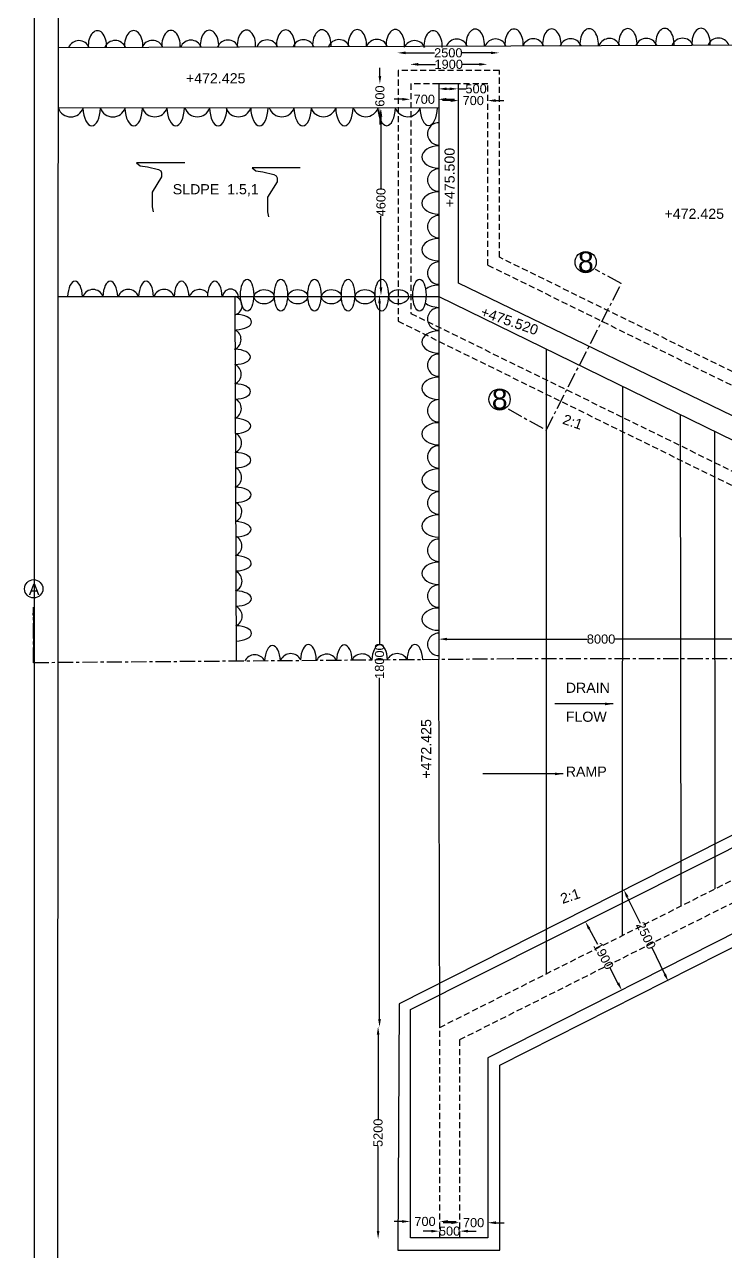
# Model space of a CAD drawing. Header units: millimetres. Extents: x 1573 to 106837, y 3347 to 74455.
# Drawn here: x 1573 to 18823, y 19080 to 49293 of the extents above; entities that cross this region are included whole.
import ezdxf

# ---------------------------------------------------------------- set-up
doc = ezdxf.new("R2010")
doc.units = ezdxf.units.MM
doc.header["$MEASUREMENT"] = 0
doc.linetypes.add('CENTER', pattern=[2, 1.25, -0.25, 0.25, -0.25])
doc.linetypes.add('DASHED', pattern=[0.75, 0.5, -0.25])
for name, color, linetype in [('DIM', 7, 'Continuous'), ('DWG', 7, 'Continuous'), ('TXT', 7, 'Continuous')]:
    doc.layers.add(name, color=color, linetype=linetype)
doc.styles.get("Standard").update_dxf_attribs({"font": 'arial.ttf'})
doc.dimstyles.new('Civil', dxfattribs={"dimtxt": 225, "dimasz": 200, "dimexe": 0.1, "dimexo": 0.0625, "dimgap": 0.09, "dimtad": 0, "dimdec": 0, "dimzin": 12, "dimdsep": 46, "dimtxsty": 'Standard', "dimcen": 0.1, "dimse1": 1, "dimse2": 1, "dimadec": 0, "dimazin": 2, "dimtfac": 1, "dimtdec": 0, "dimtofl": 0, "dimtmove": 0, "dimatfit": 3, "dimfxl": 1, "dimfrac": 1, "dimtolj": 1, "dimtzin": 0, "dimarcsym": 0})

# ---------------------------------------------------------------- blocks, each defined once
blk = doc.blocks.new('*D64')
at = {"layer": 'Defpoints', "color": 0, "transparency": 16777216}
for p in [(10753, 48565), (13251, 48596), (13251, 48565)]:
    blk.add_point(p, dxfattribs=at)
at = {"layer": 'DIM', "color": 0, "lineweight": -2, "transparency": 16777216}
for p, q in [((10953, 48596), (11665, 48596)), ((13051, 48596), (12340, 48596))]:
    blk.add_line(p, q, dxfattribs=at)
at = {"layer": 'DIM', "color": 0, "transparency": 16777216}
for points in [[(10953, 48629), (10953, 48563), (10753, 48596)], [(13051, 48629), (13051, 48563), (13251, 48596)]]:
    blk.add_solid(points, dxfattribs=at)
at = {"layer": 'DIM', "color": 0, "transparency": 16777216, "insert": (12002, 48596), "char_height": 225, "attachment_point": 5}
blk.add_mtext('\\A1;2500', dxfattribs=at)
blk = doc.blocks.new('*D65')
at = {"layer": 'Defpoints', "color": 0, "transparency": 16777216}
for p in [(11061, 48320), (12962, 48320), (12962, 48313)]:
    blk.add_point(p, dxfattribs=at)
at = {"layer": 'DIM', "color": 0, "lineweight": -2, "transparency": 16777216}
for p, q in [((11261, 48313), (11686, 48313)), ((12762, 48313), (12337, 48313))]:
    blk.add_line(p, q, dxfattribs=at)
at = {"layer": 'DIM', "color": 0, "transparency": 16777216}
for points in [[(11261, 48347), (11261, 48280), (11061, 48313)], [(12762, 48347), (12762, 48280), (12962, 48313)]]:
    blk.add_solid(points, dxfattribs=at)
at = {"layer": 'DIM', "color": 0, "transparency": 16777216, "insert": (12012, 48313), "char_height": 225, "attachment_point": 5}
blk.add_mtext('\\A1;1900', dxfattribs=at)
blk = doc.blocks.new('*D66')
at = {"layer": 'Defpoints', "color": 0, "transparency": 16777216}
for p in [(10319, 47829), (10338, 47829), (10338, 47232)]:
    blk.add_point(p, dxfattribs=at)
at = {"layer": 'DIM', "color": 0, "lineweight": -2, "transparency": 16777216}
for p, q in [((10319, 48029), (10319, 48229)), ((10319, 47032), (10319, 46832))]:
    blk.add_line(p, q, dxfattribs=at)
at = {"layer": 'DIM', "color": 0, "transparency": 16777216}
for points in [[(10285, 48029), (10352, 48029), (10319, 47829)], [(10285, 47032), (10352, 47032), (10319, 47232)]]:
    blk.add_solid(points, dxfattribs=at)
at = {"layer": 'DIM', "color": 0, "transparency": 16777216, "insert": (10319, 47531), "char_height": 225, "attachment_point": 5, "rotation": 90}
blk.add_mtext('\\A1;600', dxfattribs=at)
blk = doc.blocks.new('*D67')
at = {"layer": 'Defpoints', "color": 0, "transparency": 16777216}
for p in [(11754, 47452), (11068, 47427), (11754, 47427)]:
    blk.add_point(p, dxfattribs=at)
at = {"layer": 'DIM', "color": 0, "lineweight": -2, "transparency": 16777216}
for p, q in [((10868, 47452), (10668, 47452)), ((11954, 47452), (12154, 47452))]:
    blk.add_line(p, q, dxfattribs=at)
at = {"layer": 'DIM', "color": 0, "transparency": 16777216}
for points in [[(10868, 47486), (10868, 47419), (11068, 47452)], [(11954, 47486), (11954, 47419), (11754, 47452)]]:
    blk.add_solid(points, dxfattribs=at)
at = {"layer": 'DIM', "color": 0, "transparency": 16777216, "insert": (11411, 47452), "char_height": 225, "attachment_point": 5}
blk.add_mtext('\\A1;700', dxfattribs=at)
blk = doc.blocks.new('*D68')
at = {"layer": 'Defpoints', "color": 0, "transparency": 16777216}
for p in [(11760, 47691), (12238, 47710), (12238, 47691)]:
    blk.add_point(p, dxfattribs=at)
at = {"layer": 'DIM', "color": 0, "lineweight": -2, "transparency": 16777216}
for p, q in [((11960, 47710), (12038, 47710)), ((12238, 47710), (12438, 47710))]:
    blk.add_line(p, q, dxfattribs=at)
at = {"layer": 'DIM', "color": 0, "transparency": 16777216}
for points in [[(11960, 47743), (11960, 47677), (11760, 47710)], [(12038, 47743), (12038, 47677), (12238, 47710)]]:
    blk.add_solid(points, dxfattribs=at)
at = {"layer": 'DIM', "color": 0, "transparency": 16777216, "insert": (12686, 47710), "char_height": 225, "attachment_point": 5}
blk.add_mtext('\\A1;500', dxfattribs=at)
blk = doc.blocks.new('*D69')
at = {"layer": 'Defpoints', "color": 0, "transparency": 16777216}
for p in [(12263, 47446), (12968, 47446), (12968, 47421)]:
    blk.add_point(p, dxfattribs=at)
at = {"layer": 'DIM', "color": 0, "lineweight": -2, "transparency": 16777216}
for p, q in [((12063, 47421), (11863, 47421)), ((13168, 47421), (13368, 47421))]:
    blk.add_line(p, q, dxfattribs=at)
at = {"layer": 'DIM', "color": 0, "transparency": 16777216}
for points in [[(12063, 47454), (12063, 47387), (12263, 47421)], [(13168, 47454), (13168, 47387), (12968, 47421)]]:
    blk.add_solid(points, dxfattribs=at)
at = {"layer": 'DIM', "color": 0, "transparency": 16777216, "insert": (12616, 47421), "char_height": 225, "attachment_point": 5}
blk.add_mtext('\\A1;700', dxfattribs=at)
blk = doc.blocks.new('*D70')
at = {"layer": 'Defpoints', "color": 0, "transparency": 16777216}
for p in [(10265, 47221), (10265, 42619), (10345, 42619)]:
    blk.add_point(p, dxfattribs=at)
at = {"layer": 'DIM', "color": 0, "lineweight": -2, "transparency": 16777216}
for p, q in [((10345, 47021), (10345, 45260)), ((10345, 42819), (10345, 44580))]:
    blk.add_line(p, q, dxfattribs=at)
at = {"layer": 'DIM', "color": 0, "transparency": 16777216}
for points in [[(10311, 47021), (10378, 47021), (10345, 47221)], [(10311, 42819), (10378, 42819), (10345, 42619)]]:
    blk.add_solid(points, dxfattribs=at)
at = {"layer": 'DIM', "color": 0, "transparency": 16777216, "insert": (10345, 44920), "char_height": 225, "attachment_point": 5, "rotation": 90}
blk.add_mtext('\\A1;4600', dxfattribs=at)
blk = doc.blocks.new('*D71')
at = {"layer": 'Defpoints', "color": 0, "transparency": 16777216}
for p in [(10326, 42630), (10310, 24605), (10326, 24605)]:
    blk.add_point(p, dxfattribs=at)
at = {"layer": 'DIM', "color": 0, "lineweight": -2, "transparency": 16777216}
for p, q in [((10310, 42430), (10310, 34030)), ((10310, 24805), (10310, 33205))]:
    blk.add_line(p, q, dxfattribs=at)
at = {"layer": 'DIM', "color": 0, "transparency": 16777216}
for points in [[(10276, 42430), (10343, 42430), (10310, 42630)], [(10276, 24805), (10343, 24805), (10310, 24605)]]:
    blk.add_solid(points, dxfattribs=at)
at = {"layer": 'DIM', "color": 0, "transparency": 16777216, "insert": (10310, 33618), "char_height": 225, "attachment_point": 5, "rotation": 90}
blk.add_mtext('\\A1;18000', dxfattribs=at)
blk = doc.blocks.new('*D72')
at = {"layer": 'Defpoints', "color": 0, "transparency": 16777216}
for p in [(19754, 34159), (11770, 34055), (19754, 34055)]:
    blk.add_point(p, dxfattribs=at)
at = {"layer": 'DIM', "color": 0, "lineweight": -2, "transparency": 16777216}
for p, q in [((11970, 34159), (15426, 34159)), ((19554, 34159), (16098, 34159))]:
    blk.add_line(p, q, dxfattribs=at)
at = {"layer": 'DIM', "color": 0, "transparency": 16777216}
for points in [[(11970, 34192), (11970, 34126), (11770, 34159)], [(19554, 34192), (19554, 34126), (19754, 34159)]]:
    blk.add_solid(points, dxfattribs=at)
at = {"layer": 'DIM', "color": 0, "transparency": 16777216, "insert": (15762, 34159), "char_height": 225, "attachment_point": 5}
blk.add_mtext('\\A1;8000', dxfattribs=at)
blk = doc.blocks.new('*D73')
at = {"layer": 'Defpoints', "color": 0, "transparency": 16777216}
for p in [(10326, 24617), (10274, 19387), (10326, 19387)]:
    blk.add_point(p, dxfattribs=at)
at = {"layer": 'DIM', "color": 0, "lineweight": -2, "transparency": 16777216}
for p, q in [((10274, 24417), (10274, 22338)), ((10274, 19587), (10274, 21666))]:
    blk.add_line(p, q, dxfattribs=at)
at = {"layer": 'DIM', "color": 0, "transparency": 16777216}
for points in [[(10241, 24417), (10308, 24417), (10274, 24617)], [(10241, 19587), (10308, 19587), (10274, 19387)]]:
    blk.add_solid(points, dxfattribs=at)
at = {"layer": 'DIM', "color": 0, "transparency": 16777216, "insert": (10274, 22002), "char_height": 225, "attachment_point": 5, "rotation": 90}
blk.add_mtext('\\A1;5200', dxfattribs=at)
blk = doc.blocks.new('*D76')
at = {"layer": 'Defpoints', "color": 0, "transparency": 16777216}
for p in [(11066, 19793), (11792, 19818), (11792, 19793)]:
    blk.add_point(p, dxfattribs=at)
at = {"layer": 'DIM', "color": 0, "lineweight": -2, "transparency": 16777216}
for p, q in [((10866, 19818), (10666, 19818)), ((11992, 19818), (12192, 19818))]:
    blk.add_line(p, q, dxfattribs=at)
at = {"layer": 'DIM', "color": 0, "transparency": 16777216}
for points in [[(10866, 19851), (10866, 19785), (11066, 19818)], [(11992, 19851), (11992, 19785), (11792, 19818)]]:
    blk.add_solid(points, dxfattribs=at)
at = {"layer": 'DIM', "color": 0, "transparency": 16777216, "insert": (11429, 19818), "char_height": 225, "attachment_point": 5}
blk.add_mtext('\\A1;700', dxfattribs=at)
blk = doc.blocks.new('*D77')
at = {"layer": 'Defpoints', "color": 0, "transparency": 16777216}
for p in [(11782, 19463), (12284, 19580), (12284, 19463)]:
    blk.add_point(p, dxfattribs=at)
at = {"layer": 'DIM', "color": 0, "lineweight": -2, "transparency": 16777216}
for p, q in [((11582, 19580), (11382, 19580)), ((12484, 19580), (12684, 19580))]:
    blk.add_line(p, q, dxfattribs=at)
at = {"layer": 'DIM', "color": 0, "transparency": 16777216}
for points in [[(11582, 19613), (11582, 19547), (11782, 19580)], [(12484, 19613), (12484, 19547), (12284, 19580)]]:
    blk.add_solid(points, dxfattribs=at)
at = {"layer": 'DIM', "color": 0, "transparency": 16777216, "insert": (12033, 19580), "char_height": 225, "attachment_point": 5}
blk.add_mtext('\\A1;500', dxfattribs=at)
blk = doc.blocks.new('*D78')
at = {"layer": 'Defpoints', "color": 0, "transparency": 16777216}
for p in [(12274, 19747), (12974, 19788), (12974, 19747)]:
    blk.add_point(p, dxfattribs=at)
at = {"layer": 'DIM', "color": 0, "lineweight": -2, "transparency": 16777216}
for p, q in [((12074, 19788), (11874, 19788)), ((13174, 19788), (13374, 19788))]:
    blk.add_line(p, q, dxfattribs=at)
at = {"layer": 'DIM', "color": 0, "transparency": 16777216}
for points in [[(12074, 19821), (12074, 19754), (12274, 19788)], [(13174, 19821), (13174, 19754), (12974, 19788)]]:
    blk.add_solid(points, dxfattribs=at)
at = {"layer": 'DIM', "color": 0, "transparency": 16777216, "insert": (12624, 19788), "char_height": 225, "attachment_point": 5}
blk.add_mtext('\\A1;700', dxfattribs=at)
blk = doc.blocks.new('*D79')
at = {"layer": 'Defpoints', "color": 0, "transparency": 16777216}
for p in [(15369, 27196), (16264, 25508), (16272, 25513)]:
    blk.add_point(p, dxfattribs=at)
at = {"layer": 'DIM', "color": 0, "lineweight": -2, "transparency": 16777216}
for p, q in [((15471, 27023), (15672, 26644)), ((16178, 25689), (15977, 26069))]:
    blk.add_line(p, q, dxfattribs=at)
at = {"layer": 'DIM', "color": 0, "transparency": 16777216}
for points in [[(15500, 27039), (15441, 27008), (15377, 27200)], [(16208, 25705), (16149, 25674), (16272, 25513)]]:
    blk.add_solid(points, dxfattribs=at)
at = {"layer": 'DIM', "color": 0, "transparency": 16777216, "insert": (15824, 26356), "char_height": 225, "attachment_point": 5, "rotation": 297.9383}
blk.add_mtext('\\A1;1900', dxfattribs=at)
blk = doc.blocks.new('*D80')
at = {"layer": 'Defpoints', "color": 0, "transparency": 16777216}
for p in [(16387, 28020), (17416, 25730), (17483, 25763)]:
    blk.add_point(p, dxfattribs=at)
at = {"layer": 'DIM', "color": 0, "lineweight": -2, "transparency": 16777216}
for p, q in [((16408, 27808), (16721, 27163)), ((17329, 25910), (17016, 26555))]:
    blk.add_line(p, q, dxfattribs=at)
at = {"layer": 'DIM', "color": 0, "transparency": 16777216}
for points in [[(16438, 27823), (16378, 27794), (16321, 27988)], [(17359, 25925), (17299, 25896), (17416, 25730)]]:
    blk.add_solid(points, dxfattribs=at)
at = {"layer": 'DIM', "color": 0, "transparency": 16777216, "insert": (16869, 26859), "char_height": 225, "attachment_point": 5, "rotation": 295.8843}
blk.add_mtext('\\A1;2500', dxfattribs=at)

msp = doc.modelspace()

# ---------------------------------------------------------------- linework, layer by layer
msp.add_lwpolyline([(106836.6, 3347.6), (1816.2, 3347.6), (1816.2, 74454.9), (106836.6, 74454.9)], close=True)
at = {"layer": 'DWG'}
for points in [[(71230.4, 17983.2), (56140.4, 18071.7), (44804.6, 18071.7), (44571, 17352.7), (44571, 18950.5), (44175.6, 18017), (18521.7, 18018.8), (18306, 17318.6), (17694.9, 18898.5), (17389.4, 17982.9), (2388.2, 17982.9), (2409.3, 55183.8)], [(2405.7, 48724.7), (20218, 48796.3), (16529.8, 54501.8), (2408.9, 54382.9)], [(19776.4, 39279.4), (12257.2, 42923.6), (12257.2, 47831.9), (11765.8, 47831.9), (11766, 33655.3)], [(11765.8, 47242.8), (2404.8, 47236.8)], [(5517.1, 45888.7), (4331.7, 45888.7), (4421.2, 45810.5), (4600.1, 45788.1), (4868.5, 45721.1), (4924.4, 45687.5), (4946.8, 45642.8), (4946.8, 45542.3), (4711.9, 45162.3), (4711.9, 44950), (4711.9, 44804.8), (4734.3, 44681.9)], [(8357.7, 45765.8), (7172.3, 45765.8), (7261.7, 45687.5), (7440.7, 45665.2), (7709.1, 45598.1), (7765, 45564.6), (7787.4, 45519.9), (7787.4, 45419.4), (7552.5, 45039.4), (7552.5, 44827.1), (7552.5, 44681.9), (7574.9, 44558.9)], [(2402.2, 42594.5), (11765.9, 42595.2), (19776.4, 38678.2), (37775, 38678.2), (56840.5, 38678.2), (67453.8, 38721.1)], [(6745.3, 42594.9), (6782.3, 33615.3)], [(14410.1, 41302.2), (14414.1, 25917.8)], [(16291.8, 26863.2), (16299.2, 40378.5)], [(17706.9, 39690.1), (17721.8, 27583.2)], [(18570.1, 28010.3), (18566, 39270)], [(11790.6, 24596.8), (11766, 33655.3)], [(29907.3, 29658.7), (25283.6, 29658.7), (25283.6, 30246.2), (19395.1, 30246.2), (19395.1, 29537.2), (10795.4, 25179.5), (10757.5, 19111.3), (13269.8, 19111.3), (13269.8, 23666.9), (19402.1, 26769.3), (19402.1, 26220), (25303.3, 26220), (25303.3, 27136.9), (30708.3, 27136.9), (30716, 27948.1)], [(19776.4, 27298.7), (12973.9, 23847.5), (12973.9, 19415), (11069.8, 19415), (11069.8, 25039.1), (19776.4, 29415.5)]]:
    msp.add_lwpolyline(points, dxfattribs=at)
at = {"layer": 'DWG', "linetype": 'DASHED', "ltscale": 300}
for points in [[(30722.7, 39419.8), (30722.7, 40231.9), (26306.4, 40208.1), (25287.1, 40208.1), (25287.1, 41084.4), (19408.6, 41084.4), (19408.6, 40541.1), (13258.6, 43561.2), (13258.6, 48161.9), (10764.3, 48161.9), (10764.3, 41988.1), (19406.8, 37735.4), (19406.8, 37066.3), (25286.7, 37066.3), (25286.7, 37672.6), (29913.2, 37672.6)], [(11765.8, 47831.9), (11082.1, 47831.9), (11082.1, 42179.6), (19776.4, 37911.2)], [(19776.4, 40011.7), (12977.6, 43366.2), (12977.6, 47829.4), (12257.2, 47831.9)], [(11790.6, 19415), (11790.6, 24596.8), (19776.4, 28617.7), (38132.7, 28659.5), (48452, 28653.7), (59127.7, 28653.7), (64696.2, 28653.7), (67498.3, 28653.7), (79437.8, 24614.5), (79437.8, 19941.9)], [(12283.1, 19415), (12283.1, 24296.9), (19776.4, 28055.8)]]:
    msp.add_lwpolyline(points, dxfattribs=at)
at = {"layer": 'DWG', "linetype": 'CENTER', "ltscale": 300}
for points in [[(13475.8, 39827.1), (14408.2, 39303.9), (16260.4, 42914.9), (15621.7, 43259.4)], [(88664.2, 34799.6), (88664.2, 33669.8), (59624.4, 33669.8), (35067.9, 33669.8), (13570.3, 33669.8), (1791.6, 33575.2), (1791.6, 34945.4)]]:
    msp.add_lwpolyline(points, dxfattribs=at)
at = {"layer": 'DWG'}
for centre, radius, start, end in [((15966.4, 48673.4), 276, 22.7904, 157.67039), ((16876.5, 48677), 276, 22.7904, 157.67039), ((17768.5, 48680.6), 276, 22.7904, 157.67039), ((18651.3, 48684.1), 276, 22.7904, 157.67039), ((2911.1, 48620.9), 276, 22.7904, 157.67039), ((3802.9, 48624.4), 276, 22.7904, 157.67039), ((4722.3, 48628.1), 276, 22.7904, 157.67039), ((5668.9, 48631.9), 276, 22.7904, 157.67039), ((6579.1, 48635.6), 276, 22.7904, 157.67039), ((7543.8, 48639.5), 276, 22.7904, 157.67039), ((8435.8, 48643.1), 276, 22.7904, 157.67039), ((9309.5, 48646.6), 276, 22.7904, 157.67039), ((10244.3, 48650.3), 276, 22.7904, 157.67039), ((11172.7, 48620.9), 276, 22.7904, 157.67039), ((12210.2, 48658.2), 276, 22.7904, 157.67039), ((13166.1, 48662.1), 276, 22.7904, 157.67039), ((14094.3, 48665.8), 276, 22.7904, 157.67039), ((15013.7, 48669.5), 276, 22.7904, 157.67039), ((2710.7, 47343.3), 323.9, 199.20181, 340.87127), ((3744.3, 47344), 323.9, 199.20181, 340.87127), ((4777.8, 47344.7), 323.9, 199.20181, 340.87127), ((5824.4, 47345.3), 323.9, 199.20181, 340.87127), ((6838.3, 47346), 323.9, 199.20181, 340.87127), ((7903, 47346.6), 323.9, 199.20181, 340.87127), ((8930, 47347.3), 323.9, 199.20181, 340.87127), ((9970.1, 47348), 323.9, 199.20181, 340.87127), ((11003.6, 47348.6), 323.9, 199.20181, 340.87127), ((11765.5, 46601.4), 274.5, 89.92489, 270.07636), ((11765.5, 45464.1), 274.5, 89.92489, 270.07636), ((11765.5, 44315.9), 274.5, 89.92489, 270.07636), ((11765.5, 43172.1), 274.5, 89.92489, 270.07636), ((3258.5, 42501.3), 267.5, 20.41659, 159.59217), ((4126.4, 42501.4), 267.5, 20.41659, 159.59217), ((5007.1, 42501.4), 267.5, 20.41659, 159.59217), ((5881.3, 42501.5), 267.5, 42.26145, 159.59217), ((6641.4, 42582.4), 194.7, 3.67372, 176.41252), ((6696.8, 42373.5), 231.2, 288.86986, 73.17777), ((11765.5, 42042.9), 274.5, 89.92489, 270.07636), ((6641.8, 41535.8), 260.3, 293.00491, 65.7406), ((11765.5, 40905.7), 274.5, 89.92489, 270.07636), ((6645.3, 40684.2), 260.3, 293.00491, 65.7406), ((6648.8, 39835.9), 260.3, 293.00491, 65.7406), ((11765.5, 39783.5), 274.5, 89.92489, 270.07636), ((6652.2, 38993.2), 260.3, 293.00491, 65.7406), ((11765.5, 38646.3), 274.5, 89.92489, 270.07636), ((6655.8, 38139.9), 260.3, 293.00491, 65.7406), ((11765.6, 37511), 274.5, 89.92489, 270.07636), ((6659.3, 37291.5), 260.3, 293.00491, 65.7406), ((6662.7, 36454.2), 260.3, 293.00491, 65.7406), ((11765.6, 36347.5), 274.5, 89.92489, 270.07636), ((6666.3, 35585.7), 260.3, 293.00491, 65.7406), ((11765.5, 35219.2), 274.5, 89.92489, 270.07636), ((6669.8, 34727.2), 260.3, 293.00491, 65.7406), ((11765.5, 34029.7), 274.5, 89.92489, 270.07636), ((7239, 33498.2), 275.3, 26.46824, 154.45167), ((8123.2, 33526.3), 275.3, 26.46824, 154.45167), ((9008.8, 33512.4), 275.3, 26.46824, 154.45167), ((9878.4, 33519.4), 275.3, 26.46824, 154.45167), ((10744.5, 33526.3), 275.3, 26.46824, 154.45167)]:
    msp.add_arc(centre, radius, start, end, dxfattribs=at)
for centre, major_axis, ratio, start_param, end_param in [((3365.8, 48759.8), (0, 382), 0.5952379, 4.6327882, 7.9383696), ((4257.6, 48763.4), (0, 382), 0.5952379, 4.6327882, 7.9383696), ((5177, 48767.1), (0, 382), 0.5952379, 4.6327882, 7.9383696), ((6123.6, 48770.9), (0, 382), 0.5952379, 4.6327882, 7.9383696), ((7033.8, 48774.6), (0, 382), 0.5952379, 4.6327882, 7.9383696), ((7998.5, 48778.5), (0, 382), 0.5952379, 4.6327882, 7.9383696), ((8890.5, 48782.1), (0, 382), 0.5952379, 4.6327882, 7.9383696), ((9764.2, 48785.6), (0, 382), 0.5952379, 4.6327882, 7.9383696), ((10699, 48789.3), (0, 382), 0.5952379, 4.6327882, 7.9383696), ((11627.4, 48759.8), (0, 382), 0.5952379, 4.6327882, 7.9383696), ((12664.9, 48797.2), (0, 382), 0.5952379, 4.6327882, 7.9383696), ((13620.8, 48801.1), (0, 382), 0.5952379, 4.6327882, 7.9383696), ((14549, 48804.8), (0, 382), 0.5952379, 4.6327882, 7.9383696), ((15468.4, 48808.5), (0, 382), 0.5952379, 4.6327882, 7.9383696), ((16421.1, 48812.3), (0, 382), 0.5952379, 4.6327882, 7.9383696), ((17331.2, 48816), (0, 382), 0.5952379, 4.6327882, 7.9383696), ((18223.2, 48819.6), (0, 382), 0.5952379, 4.6327882, 7.9383696), ((3226.1, 47269), (0, -470.6), 0.4583333, 4.7799832, 7.786972), ((4259.6, 47269.6), (0, -470.6), 0.4583333, 4.7799832, 7.786972), ((5293.1, 47270.3), (0, -470.6), 0.4583333, 4.7799832, 7.786972), ((6339.8, 47271), (0, -470.6), 0.4583333, 4.7799832, 7.786972), ((7353.7, 47271.6), (0, -470.6), 0.4583333, 4.7799832, 7.786972), ((8418.3, 47272.3), (0, -470.6), 0.4583333, 4.7799832, 7.786972), ((9445.3, 47272.9), (0, -470.6), 0.4583333, 4.7799832, 7.786972), ((10485.4, 47273.6), (0, -470.6), 0.4583333, 4.7799832, 7.786972), ((11519, 47274.3), (0, -470.6), 0.4583333, 4.7799832, 7.786972), ((11777.2, 46032.7), (-425.2, 0), 0.6456245, 4.7392647, 7.82712), ((11777.3, 44895.5), (-425.2, 0), 0.6456245, 4.7392647, 7.82712), ((11777.3, 43747.3), (-425.2, 0), 0.6456245, 4.7392647, 7.82712), ((2815, 42558.8), (0, 414.3), 0.4418608, 4.7988225, 7.7676157), ((3682.8, 42558.9), (0, 414.3), 0.4418608, 4.7988225, 7.7676157), ((4563.5, 42558.9), (0, 414.3), 0.4418608, 4.7988225, 7.7676157), ((5437.8, 42559), (0, 414.3), 0.4418608, 4.7988225, 7.7676157), ((6254.2, 42558.8), (0, 414.3), 0.4418608, 4.7988225, 7.7676157), ((11777.3, 42603.5), (-425.2, 0), 0.6456245, 4.7392647, 5.6127301), ((11777.3, 42603.5), (-425.2, 0), 0.6456245, 6.920956, 7.82712), ((6759.3, 41966.9), (401.6, 0), 0.4680131, 4.7646133, 7.8056167), ((11777.3, 41474.3), (-425.2, 0), 0.6456245, 4.7392647, 7.82712), ((6731.2, 41108.4), (401.6, 0), 0.4680131, 4.7646133, 7.8056167), ((11777.3, 40337), (-425.2, 0), 0.6456245, 4.7392647, 7.82712), ((6734.7, 40256.8), (401.6, 0), 0.4680131, 4.7646133, 7.8056167), ((6738.2, 39408.5), (401.6, 0), 0.4680131, 4.7646133, 7.8056167), ((11777.3, 39214.9), (-425.2, 0), 0.6456245, 4.7392647, 7.82712), ((6741.7, 38565.8), (401.6, 0), 0.4680131, 4.7646133, 7.8056167), ((11777.2, 38077.6), (-425.2, 0), 0.6456245, 4.7392647, 7.82712), ((6745.2, 37712.5), (401.6, 0), 0.4680131, 4.7646133, 7.8056167), ((11777.3, 36942.3), (-425.2, 0), 0.6456245, 4.7392647, 7.82712), ((6748.7, 36864.1), (401.6, 0), 0.4680131, 4.7646133, 7.8056167), ((6752.2, 36026.8), (401.6, 0), 0.4680131, 4.7646133, 7.8056167), ((11777.4, 35778.9), (-425.2, 0), 0.6456245, 4.7392647, 7.82712), ((6755.8, 35158.2), (401.6, 0), 0.4680131, 4.7646133, 7.8056167), ((11777.2, 34650.6), (-425.2, 0), 0.6456245, 4.7392647, 7.82712), ((6759.3, 34299.8), (401.6, 0), 0.4680131, 4.7646133, 7.8056167), ((7674.8, 33589.6), (0, 410.7), 0.4736842, 4.7963035, 7.7776725), ((8559, 33617.7), (0, 410.7), 0.4736842, 4.7963035, 7.7776725), ((9444.6, 33603.8), (0, 410.7), 0.4736842, 4.7963035, 7.7776725), ((10314.2, 33610.8), (0, 410.7), 0.4736842, 4.7963035, 7.7776725), ((11180.3, 33617.7), (0, 410.7), 0.4736842, 4.7963035, 7.7776725)]:
    msp.add_ellipse(centre, major_axis=major_axis, ratio=ratio, start_param=start_param, end_param=end_param, dxfattribs=at)
for centre, major_axis, ratio in [((7051.2, 42629.1), (0, 396.2), 0.4122137), ((7880.5, 42629.1), (0, 396.2), 0.4122137), ((8708.8, 42629.2), (0, 396.2), 0.4122137), ((9535.1, 42629.2), (0, 396.2), 0.4122137), ((10363, 42629.3), (0, 396.2), 0.4122137), ((11292.2, 42629.1), (0, 396.2), 0.4122137), ((7468.9, 42589.3), (-242.1, -5.6), 0.724803), ((8298.1, 42589.4), (-242.1, -5.6), 0.724803), ((9126.5, 42589.4), (-242.1, -5.6), 0.724803), ((9952.7, 42589.5), (-242.1, -5.6), 0.724803), ((10780.7, 42589.6), (-242.1, -5.6), 0.724803)]:
    msp.add_ellipse(centre, major_axis=major_axis, ratio=ratio, dxfattribs=at)
at = {"layer": 'TXT'}
for centre, radius in [((15383.5, 43441.9), 261.4), ((13263.8, 40060.8), 261.4), ((1798.5, 35397.7), 225.8)]:
    msp.add_circle(centre, radius, dxfattribs=at)

# ---------------------------------------------------------------- texts
for s, height, p in [('+472.425', 250, (5543.6, 47845.3)), ('SLDPE  1.5,1', 250, (5219.5, 45112.7)), ('+472.425', 250, (17322.7, 44508.5)), ('8', 500, (15192, 43201.4)), ('8', 500, (13072.3, 39820.3)), ('A', 280, (1678.3, 35248.2)), ('DRAIN', 250, (14892.7, 32836.1)), ('FLOW', 250, (14892.7, 32123)), ('RAMP', 250, (14892.7, 30771.3))]:
    msp.add_text(s, height=height, dxfattribs=at).set_placement(p)
for s, rotation, p in [('+475.500', 90, (12159.3, 44791.5)), ('+475.520', 341.09151, (12775, 42115.2)), ('2:1', 341.09151, (14795.1, 39468.5)), ('+472.425', 90, (11581.9, 30722.5)), ('2:1', 18.41916, (14812.2, 27637.4))]:
    msp.add_text(s, height=250, rotation=rotation, dxfattribs=at).set_placement(p)

# ---------------------------------------------------------------- dimensions: what is measured, and where the dimension line sits
at = {"layer": 'DIM'}
for p1, p2, distance, text, picture, middle in [((10753, 48564.7), (13251.2, 48564.7), 31.4, '2500', '*D64', (12002.1, 48596.1)), ((10337.7, 47232.3), (10337.7, 47829.3), 18.9, '600', '*D66', (10318.8, 47530.8)), ((11759.9, 47691.1), (12238.1, 47691.1), 18.9, '500', '*D68', (12686.4, 47709.9)), ((11067.7, 47427.1), (11753.6, 47427.1), 25.1, '700', '*D67', (11410.6, 47452.2)), ((12263.3, 47446), (12968.1, 47446), -25.1, '700', '*D69', (12615.7, 47420.8)), ((10265, 47220.9), (10265, 42619.2), 79.7, '4600', '*D70', (10344.7, 44920.1)), ((10326.3, 42630.3), (10326.3, 24605.4), -16.7, '18000', '*D71', (10309.6, 33617.9)), ((11770.3, 34054.8), (19754, 34054.8), 104.2, '8000', '*D72', (15762.1, 34159)), ((16387.2, 28020.3), (17482.7, 25762.5), -73.8, '2500', '*D80', (16868.5, 26859.2)), ((15368.8, 27195.8), (16263.7, 25508.2), 9.2, '1900', '*D79', (15824.4, 26356.4)), ((10326.5, 24616.5), (10326.5, 19387.4), -52.2, '5200', '*D73', (10274.3, 22002)), ((11066.3, 19792.7), (11791.8, 19792.7), 25.3, '700', '*D76', (11429, 19818)), ((11781.6, 19463.3), (12283.9, 19463.3), 116.5, '500', '*D77', (12032.8, 19579.9))]:
    dim = msp.add_aligned_dim(p1=p1, p2=p2, distance=distance, text=text, dimstyle='Civil', dxfattribs=at)
    dim.commit()
    dim.dimension.update_dxf_attribs({"geometry": picture, "text_midpoint": middle})
for p1, p2, distance, picture, middle in [((11061.4, 48319.6), (12961.8, 48319.6), -6.3, '*D65', (12011.6, 48313.3)), ((12273.7, 19747.1), (12973.8, 19747.1), 40.5, '*D78', (12623.8, 19787.6))]:
    dim = msp.add_aligned_dim(p1=p1, p2=p2, distance=distance, dimstyle='Civil', dxfattribs=at)
    dim.commit()
    dim.dimension.update_dxf_attribs({"geometry": picture, "text_midpoint": middle})

# ---------------------------------------------------------------- leaders
at = {"layer": 'TXT'}
for points in [[(1791.6, 34945.4), (1791.6, 33575.2)], [(16062.3, 32563.2), (14620.1, 32563.2)], [(14828.3, 30840), (12850.8, 30840)]]:
    msp.add_leader(points, dimstyle='Civil', override={"dimgap": 0.09, "dimtad": 0}, dxfattribs=at)

doc.saveas('drawing.dxf')
